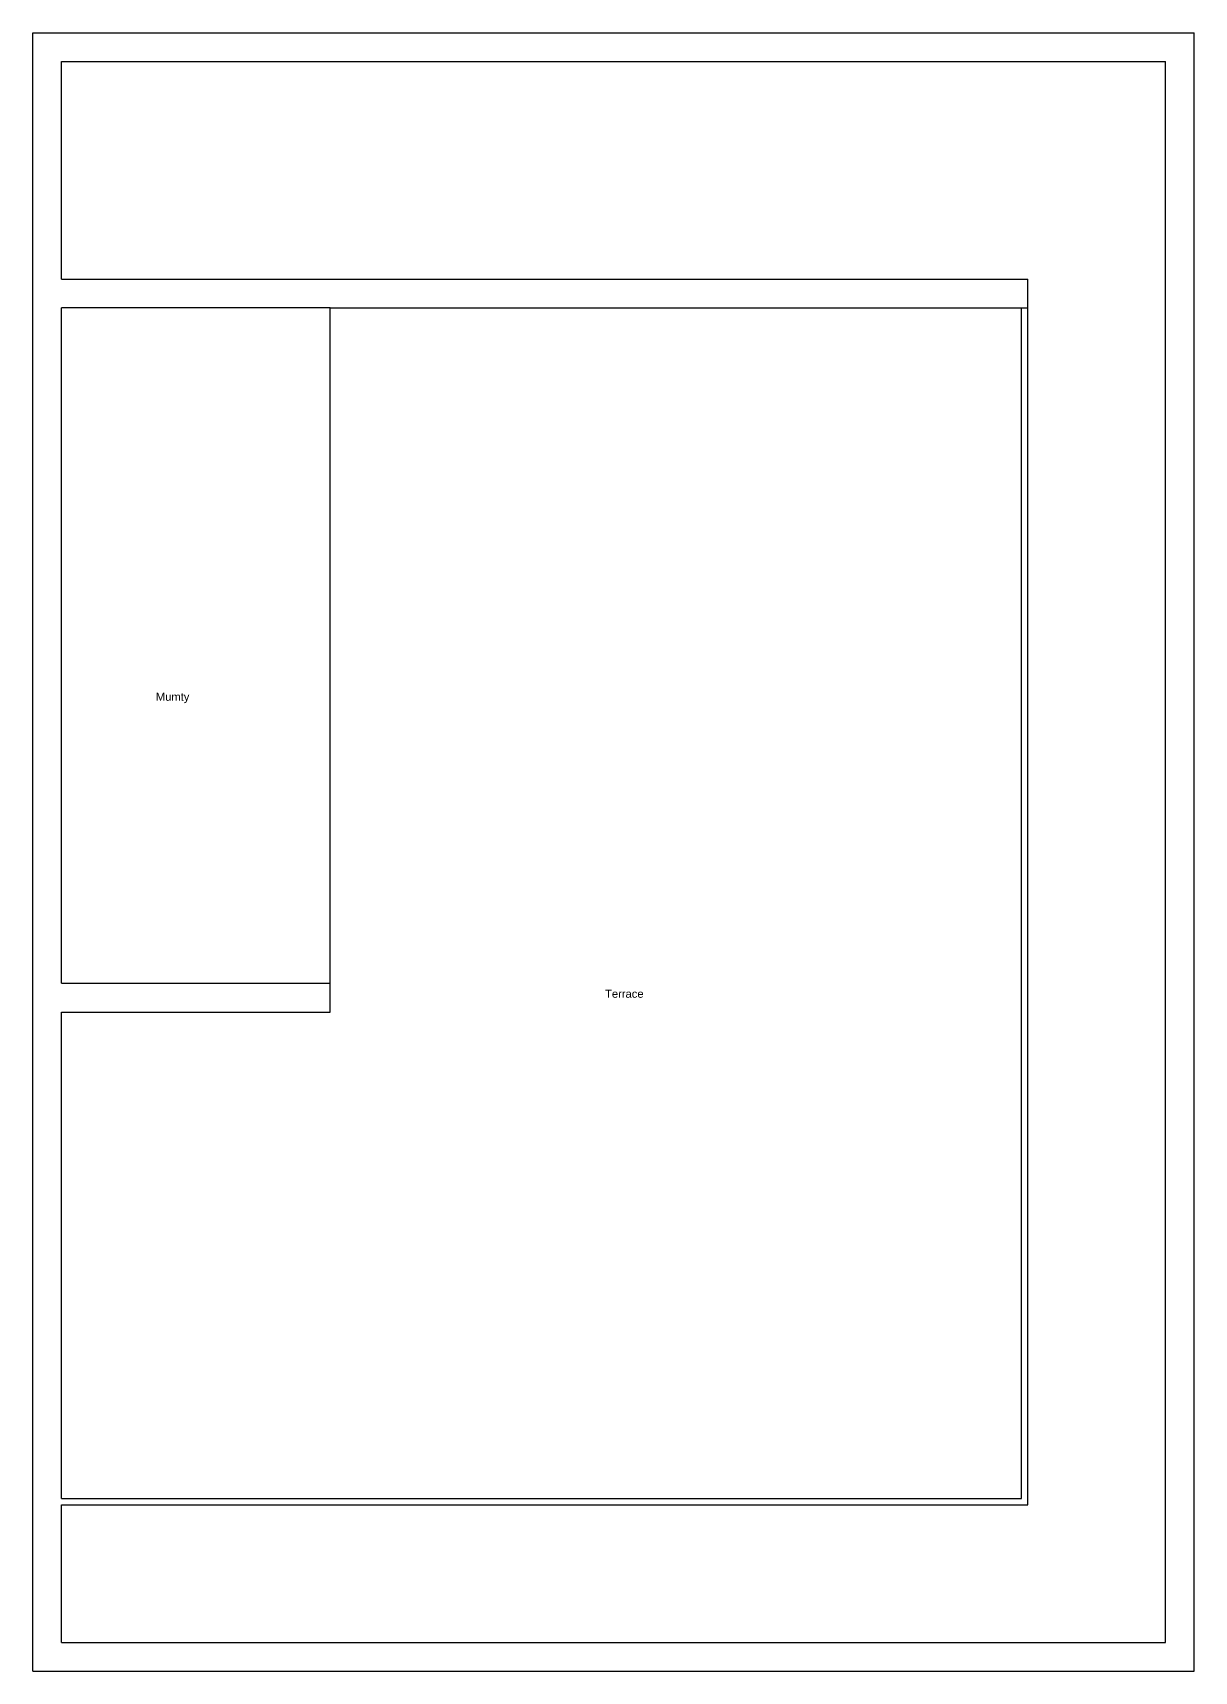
# Model space of a CAD drawing. Header units: feet. Extents: x 0 to 1504, y -348 to 512.
# Drawn here: x 1141 to 1504, y 0 to 512 of the extents above; entities that cross this region are included whole.
import ezdxf

# ---------------------------------------------------------------- set-up
doc = ezdxf.new("R2010")
doc.units = ezdxf.units.FT
doc.header["$MEASUREMENT"] = 0
for name, color, linetype in [('Boundary', 7, 'Continuous'), ('Mumty', 7, 'Continuous'), ('Terrace', 7, 'Continuous')]:
    doc.layers.add(name, color=color, linetype=linetype)
doc.styles.get("Standard").update_dxf_attribs({"font": 'arial.ttf'})

msp = doc.modelspace()

# ---------------------------------------------------------------- linework, layer by layer
at = {"layer": 'Boundary', "transparency": 33554559}
for p, q in [((1141.06, 512), (1504.06, 512)), ((1141.06, 0), (1141.06, 512)), ((1504.06, 0), (1504.06, 512)), ((1150.06, 503), (1495.06, 503)), ((1150.06, 435), (1150.06, 503)), ((1495.06, 9), (1495.06, 503)), ((1150.06, 9), (1150.06, 52)), ((1150.06, 9), (1495.06, 9)), ((1141.06, 0), (1504.06, 0))]:
    msp.add_line(p, q, dxfattribs=at)
at = {"layer": 'Mumty', "transparency": 33554559}
for p, q in [((1234.06, 426), (1150.06, 426)), ((1150.06, 215), (1150.06, 426)), ((1234.06, 206), (1234.06, 426)), ((1150.06, 215), (1234.06, 215))]:
    msp.add_line(p, q, dxfattribs=at)
at = {"layer": 'Terrace', "transparency": 33554559}
for p, q in [((1150.06, 435), (1452.06, 435)), ((1452.06, 52), (1452.06, 435)), ((1234.06, 426), (1452.06, 426)), ((1450.06, 54), (1450.06, 426)), ((1150.06, 54), (1150.06, 206)), ((1150.06, 206), (1234.06, 206)), ((1150.06, 54), (1450.06, 54)), ((1150.06, 52), (1452.06, 52))]:
    msp.add_line(p, q, dxfattribs=at)

# ---------------------------------------------------------------- texts
at = {"layer": 'Mumty', "transparency": 33554559, "insert": (1179.53, 305.76), "char_height": 2.5, "attachment_point": 1}
msp.add_mtext('Mumty', dxfattribs=at)
at = {"layer": 'Terrace', "transparency": 33554559, "insert": (1319.93, 212.95), "char_height": 2.5, "attachment_point": 1}
msp.add_mtext('Terrace', dxfattribs=at)

doc.saveas('drawing.dxf')
